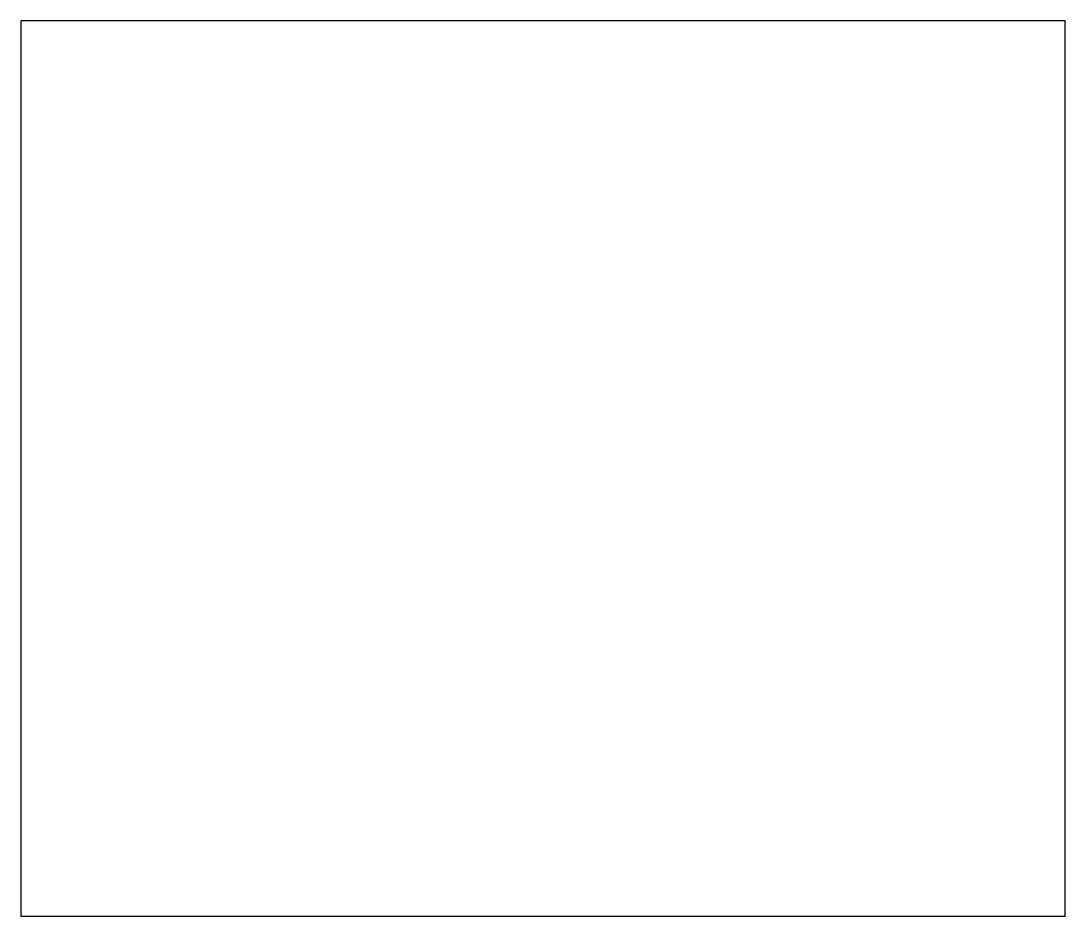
# Model space of a CAD drawing. Header units: millimetres. Extents: x -98.4 to -9.5, y 6.4 to 82.6.
import ezdxf

# ---------------------------------------------------------------- set-up
doc = ezdxf.new("R2010")
doc.units = ezdxf.units.MM
doc.layers.get('0').update_dxf_attribs({"linetype": 'CONTINUOUS'})

msp = doc.modelspace()

# ---------------------------------------------------------------- linework, layer by layer
msp.add_lwpolyline([(-98.425, 82.55), (-98.425, 6.35), (-9.525, 6.35), (-9.525, 82.55)], close=True)
msp.add_lwpolyline([(-98.425, 82.55), (-98.425, 6.35), (-9.525, 6.35), (-9.525, 82.55)], close=True)

doc.saveas('drawing.dxf')
